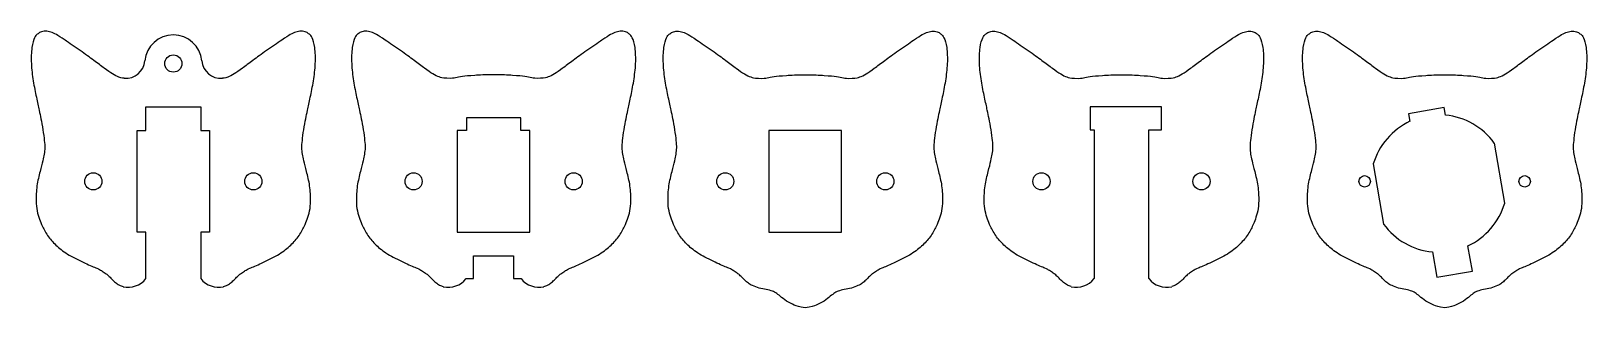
# Model space of a CAD drawing. Header units: millimetres. Extents: x 427 to 699, y 52 to 100.
import ezdxf

# ---------------------------------------------------------------- set-up
doc = ezdxf.new("R2010")
doc.units = ezdxf.units.MM
doc.header["$MEASUREMENT"] = 0
doc.layers.add('Predefinito', color=18, linetype='Continuous', true_color=0x000000)

msp = doc.modelspace()

# ---------------------------------------------------------------- linework, layer by layer
at = {"layer": 'Predefinito'}
for p, q in [((446.94, 83.11), (446.94, 87.22)), ((446.94, 87.22), (456.54, 87.22)), ((456.54, 87.22), (456.54, 83.11)), ((624.6, 87.22), (612.1, 87.22)), ((612.1, 87.22), (612.1, 83.22)), ((624.6, 83.22), (624.6, 87.22)), ((445.39, 65.33), (445.39, 83.11)), ((445.39, 83.11), (446.94, 83.11)), ((456.54, 83.11), (458.09, 83.11)), ((458.09, 83.11), (458.09, 65.33)), ((612.1, 83.22), (612.8, 83.22)), ((612.8, 83.22), (612.8, 57.22)), ((622.4, 57.22), (622.4, 83.22)), ((622.4, 83.22), (624.6, 83.22)), ((446.94, 65.33), (445.39, 65.33)), ((446.94, 57.22), (446.94, 65.33)), ((458.09, 65.33), (456.54, 65.33)), ((456.54, 65.33), (456.54, 57.22))]:
    msp.add_line(p, q, dxfattribs=at)
at = {"layer": 'Predefinito', "color": 0, "linetype": 'ByBlock', "lineweight": -2}
for p, q in [((674.05, 87.11), (667.84, 86.04)), ((674.28, 85.79), (674.05, 87.11)), ((512.52, 85.31), (503.02, 85.31)), ((503.02, 85.31), (503.02, 83.11)), ((512.52, 83.11), (512.52, 85.31)), ((667.84, 86.04), (668.07, 84.71)), ((503.02, 83.11), (501.42, 83.11)), ((501.42, 83.11), (501.42, 65.33)), ((514.12, 83.11), (512.52, 83.11)), ((514.12, 65.33), (514.12, 83.11)), ((568.64, 83.11), (555.94, 83.11)), ((555.94, 83.11), (555.94, 65.33)), ((568.64, 65.33), (568.64, 83.11)), ((684.64, 70.41), (682.83, 80.92)), ((661.64, 77.27), (663.45, 66.76)), ((501.42, 65.33), (514.12, 65.33)), ((555.94, 65.33), (568.64, 65.33)), ((678.98, 58.53), (678.21, 62.96)), ((504.27, 57.22), (504.27, 61.23)), ((504.27, 61.23), (511.27, 61.23)), ((511.27, 61.23), (511.27, 57.22)), ((672, 61.89), (672.77, 57.46)), ((502.97, 57.22), (504.27, 57.22)), ((511.27, 57.22), (512.57, 57.22)), ((672.77, 57.46), (678.98, 58.53))]:
    msp.add_line(p, q, dxfattribs=at)
for centre, radius in [((451.74, 94.81), 1.5), ((437.74, 74.22), 1.5), ((465.74, 74.22), 1.5), ((493.77, 74.22), 1.5), ((521.77, 74.22), 1.5), ((548.29, 74.22), 1.5), ((576.29, 74.22), 1.5), ((603.6, 74.22), 1.5), ((631.6, 74.22), 1.5), ((660.14, 74.22), 1), ((688.14, 74.22), 1)]:
    msp.add_circle(centre, radius, dxfattribs=at)
at = {"layer": 'Predefinito'}
for centre, radius, start, end in [((451.74, 94.81), 5, 5.485, 174.515), ((443.4, 95.61), 3.38, 265.5536, 354.515), ((460.08, 95.61), 3.38, 185.4849, 274.4463), ((443.82, 59.71), 3.99, 257.2784, 321.3611), ((459.66, 59.71), 3.99, 218.6389, 282.7216), ((609.68, 59.71), 3.99, 257.2784, 321.3611), ((625.52, 59.71), 3.99, 218.6389, 282.7216)]:
    msp.add_arc(centre, radius, start, end, dxfattribs=at)
at = {"layer": 'Predefinito', "color": 0, "linetype": 'ByBlock', "lineweight": -2}
for centre, radius, start, end in [((673.14, 73.84), 12, 115.0049, 163.4022), ((673.14, 73.84), 12, 36.1708, 84.568), ((673.14, 73.84), 12, 295.0049, 343.4022), ((673.14, 73.84), 12, 216.1708, 264.568), ((499.85, 59.71), 3.99, 257.2784, 321.3611), ((515.69, 59.71), 3.99, 218.6389, 282.7216)]:
    msp.add_arc(centre, radius, start, end, dxfattribs=at)
at = {"layer": 'Predefinito'}
for points, knots in [([(443.14, 92.25), (442.65, 92.29), (442.16, 92.45), (441.17, 92.93), (439.73, 93.91), (437.9, 95.3), (435.56, 97.03), (432.49, 99.11), (431.21, 99.96), (430.32, 100.34), (429.33, 100.54), (428.45, 100.33), (427.93, 99.93), (427.5, 99.55), (426.93, 97.8), (426.82, 94.84), (427.2, 91.74), (427.79, 88.84), (428.3, 86.49), (428.55, 85.33), (428.94, 83.24), (429.2, 81.24), (429.29, 80.1), (429.14, 78.96), (428.94, 77.94), (428.45, 76.04), (427.8, 73.48), (427.67, 70.66), (427.86, 69.03), (428.33, 67.58), (428.73, 66.47), (429.84, 64.48), (431.31, 62.88), (433.34, 61.32), (436.45, 59.85), (438.63, 58.92), (439.1, 58.69), (439.86, 58.19), (440.36, 57.77), (440.96, 57.15), (441.64, 56.48), (442.13, 56.18), (442.7, 55.91), (442.94, 55.82)], [-292.630484, -292.630484, -292.630484, -292.630484, -288.283973, -282.88474, -277.485506, -272.086273, -266.687039, -261.287806, -255.888572, -250.489339, -245.090105, -239.690871, -234.291638, -228.892404, -223.493171, -218.093937, -212.694704, -207.29547, -201.896237, -196.497003, -191.097769, -185.698536, -180.299302, -174.900069, -169.500835, -164.101602, -158.702368, -153.303135, -147.903901, -142.504668, -137.105434, -131.7062, -126.306967, -120.907733, -115.5085, -110.109266, -104.710033, -99.310799, -93.911566, -88.512332, -83.113098, -77.713865, -74.255529, -74.255529, -74.255529, -74.255529]), ([(460.54, 55.82), (460.78, 55.91), (461.35, 56.18), (461.83, 56.48), (462.52, 57.15), (463.12, 57.77), (463.62, 58.19), (464.38, 58.69), (464.85, 58.92), (467.03, 59.85), (470.14, 61.32), (472.17, 62.88), (473.63, 64.48), (474.75, 66.47), (475.15, 67.58), (475.62, 69.03), (475.81, 70.66), (475.67, 73.48), (475.02, 76.04), (474.54, 77.94), (474.33, 78.96), (474.19, 80.1), (474.28, 81.24), (474.53, 83.24), (474.92, 85.33), (475.17, 86.49), (475.69, 88.84), (476.28, 91.74), (476.65, 94.84), (476.55, 97.8), (475.98, 99.55), (475.55, 99.93), (475.03, 100.33), (474.15, 100.54), (473.16, 100.34), (472.27, 99.96), (470.99, 99.11), (467.92, 97.03), (465.58, 95.3), (463.75, 93.91), (462.31, 92.93), (461.31, 92.45), (460.83, 92.29), (460.34, 92.25)], [-536.238545, -536.238545, -536.238545, -536.238545, -532.780209, -527.380976, -521.981742, -516.582509, -511.183275, -505.784042, -500.384808, -494.985575, -489.586341, -484.187107, -478.787874, -473.38864, -467.989407, -462.590173, -457.19094, -451.791706, -446.392473, -440.993239, -435.594005, -430.194772, -424.795538, -419.396305, -413.997071, -408.597838, -403.198604, -397.799371, -392.400137, -387.000903, -381.60167, -376.202436, -370.803203, -365.403969, -360.004736, -354.605502, -349.206269, -343.807035, -338.407802, -333.008568, -327.609334, -322.210101, -317.863571, -317.863571, -317.863571, -317.863571]), ([(608.8, 55.82), (608.56, 55.91), (607.99, 56.18), (607.5, 56.48), (606.82, 57.15), (606.22, 57.77), (605.72, 58.19), (604.96, 58.69), (604.49, 58.92), (602.31, 59.85), (599.2, 61.32), (597.17, 62.88), (595.71, 64.48), (594.59, 66.47), (594.19, 67.58), (593.72, 69.03), (593.53, 70.66), (593.66, 73.48), (594.31, 76.04), (594.8, 77.94), (595, 78.96), (595.15, 80.1), (595.06, 81.24), (594.81, 83.24), (594.41, 85.33), (594.17, 86.49), (593.65, 88.84), (593.06, 91.74), (592.69, 94.84), (592.79, 97.8), (593.36, 99.55), (593.79, 99.93), (594.31, 100.33), (595.19, 100.54), (596.18, 100.34), (597.07, 99.96), (598.35, 99.11), (601.42, 97.03), (603.76, 95.3), (605.59, 93.91), (607.03, 92.93), (608.09, 92.42), (608.62, 92.25), (609.41, 92.23)], [79.866199, 79.866199, 79.866199, 79.866199, 83.324534, 88.723768, 94.123002, 99.522235, 104.921469, 110.320702, 115.719936, 121.119169, 126.518403, 131.917636, 137.31687, 142.716104, 148.115337, 153.514571, 158.913804, 164.313038, 169.712271, 175.111505, 180.510738, 185.909972, 191.309206, 196.708439, 202.107673, 207.506906, 212.90614, 218.305373, 223.704607, 229.10384, 234.503074, 239.902308, 245.301541, 250.700775, 256.100008, 261.499242, 266.898475, 272.297709, 277.696942, 283.096176, 288.49541, 293.894643, 299.293877, 299.293877, 299.293877, 299.293877]), ([(625.79, 92.23), (626.58, 92.25), (627.11, 92.42), (628.17, 92.93), (629.61, 93.91), (631.44, 95.3), (633.78, 97.03), (636.85, 99.11), (638.13, 99.96), (639.02, 100.34), (640.01, 100.54), (640.89, 100.33), (641.41, 99.93), (641.84, 99.55), (642.41, 97.8), (642.51, 94.84), (642.14, 91.74), (641.55, 88.84), (641.03, 86.49), (640.78, 85.33), (640.39, 83.24), (640.14, 81.24), (640.05, 80.1), (640.19, 78.96), (640.4, 77.94), (640.88, 76.04), (641.53, 73.48), (641.67, 70.66), (641.48, 69.03), (641.01, 67.58), (640.61, 66.47), (639.49, 64.48), (638.03, 62.88), (636, 61.32), (632.89, 59.85), (630.71, 58.92), (630.24, 58.69), (629.48, 58.19), (628.98, 57.77), (628.38, 57.15), (627.69, 56.48), (627.21, 56.18), (626.64, 55.91), (626.4, 55.82)], [356.941534, 356.941534, 356.941534, 356.941534, 362.340768, 367.740001, 373.139235, 378.538468, 383.937702, 389.336936, 394.736169, 400.135403, 405.534636, 410.93387, 416.333103, 421.732337, 427.13157, 432.530804, 437.930037, 443.329271, 448.728504, 454.127738, 459.526971, 464.926205, 470.325439, 475.724672, 481.123906, 486.523139, 491.922373, 497.321606, 502.72084, 508.120073, 513.519307, 518.91854, 524.317774, 529.717007, 535.116241, 540.515474, 545.914708, 551.313942, 556.713175, 562.112409, 567.511642, 572.910876, 576.369212, 576.369212, 576.369212, 576.369212]), ([(554.1, 92.23), (555.05, 92.2), (555.58, 92.32), (556.7, 92.52), (558.48, 92.74), (560.86, 92.86), (562.29, 92.87)], [835.137286, 835.137286, 835.137286, 835.137286, 842.734135, 850.330984, 857.927833, 863.961115, 863.961115, 863.961115, 863.961115]), ([(562.29, 92.87), (563.73, 92.86), (566.1, 92.74), (567.88, 92.52), (569, 92.32), (569.54, 92.2), (570.48, 92.23)], [287.987038, 287.987038, 287.987038, 287.987038, 294.020322, 301.61717, 309.214019, 316.810867, 316.810867, 316.810867, 316.810867]), ([(609.41, 92.23), (610.35, 92.2), (610.89, 92.32), (612.01, 92.52), (613.79, 92.74), (616.17, 92.86), (617.6, 92.87)], [299.293877, 299.293877, 299.293877, 299.293877, 306.890725, 314.487574, 322.084423, 328.117705, 328.117705, 328.117705, 328.117705]), ([(617.6, 92.87), (619.03, 92.86), (621.41, 92.74), (623.19, 92.52), (624.31, 92.32), (624.84, 92.2), (625.79, 92.23)], [328.117705, 328.117705, 328.117705, 328.117705, 334.150989, 341.747838, 349.344686, 356.941534, 356.941534, 356.941534, 356.941534]), ([(665.95, 92.23), (666.89, 92.2), (667.43, 92.32), (668.55, 92.52), (670.33, 92.74), (672.7, 92.86), (674.14, 92.87)], [835.137286, 835.137286, 835.137286, 835.137286, 842.734135, 850.330984, 857.927833, 863.961115, 863.961115, 863.961115, 863.961115]), ([(674.14, 92.87), (675.57, 92.86), (677.95, 92.74), (679.73, 92.52), (680.85, 92.32), (681.38, 92.2), (682.33, 92.23)], [287.987038, 287.987038, 287.987038, 287.987038, 294.020322, 301.61717, 309.214019, 316.810867, 316.810867, 316.810867, 316.810867])]:
    msp.add_open_spline(points, degree=3, knots=knots, dxfattribs=at)
at = {"layer": 'Predefinito', "color": 0, "linetype": 'ByBlock', "lineweight": -2}
for points, knots in [([(499.58, 92.23), (498.79, 92.25), (498.27, 92.42), (497.2, 92.93), (495.76, 93.91), (493.93, 95.3), (491.59, 97.03), (488.52, 99.11), (487.24, 99.96), (486.35, 100.34), (485.36, 100.54), (484.48, 100.33), (483.96, 99.93), (483.53, 99.55), (482.97, 97.8), (482.86, 94.84), (483.23, 91.74), (483.82, 88.84), (484.34, 86.49), (484.59, 85.33), (484.98, 83.24), (485.24, 81.24), (485.32, 80.1), (485.18, 78.96), (484.97, 77.94), (484.49, 76.04), (483.84, 73.48), (483.7, 70.66), (483.89, 69.03), (484.36, 67.58), (484.77, 66.47), (485.88, 64.48), (487.34, 62.88), (489.37, 61.32), (492.48, 59.85), (494.66, 58.92), (495.13, 58.69), (495.89, 58.19), (496.39, 57.77), (496.99, 57.15), (497.68, 56.48), (498.16, 56.18), (498.73, 55.91), (498.97, 55.82)], [263.892201, 263.892201, 263.892201, 263.892201, 269.291435, 274.690668, 280.089902, 285.489136, 290.888369, 296.287603, 301.686836, 307.08607, 312.485303, 317.884537, 323.28377, 328.683004, 334.082238, 339.481471, 344.880705, 350.279938, 355.679172, 361.078405, 366.477639, 371.876872, 377.276106, 382.67534, 388.074573, 393.473807, 398.87304, 404.272274, 409.671507, 415.070741, 420.469974, 425.869208, 431.268442, 436.667675, 442.066909, 447.466142, 452.865376, 458.264609, 463.663843, 469.063076, 474.46231, 479.861543, 483.319879, 483.319879, 483.319879, 483.319879]), ([(516.57, 55.82), (516.81, 55.91), (517.38, 56.18), (517.87, 56.48), (518.55, 57.15), (519.15, 57.77), (519.65, 58.19), (520.41, 58.69), (520.88, 58.92), (523.06, 59.85), (526.17, 61.32), (528.2, 62.88), (529.67, 64.48), (530.78, 66.47), (531.19, 67.58), (531.65, 69.03), (531.84, 70.66), (531.71, 73.48), (531.06, 76.04), (530.57, 77.94), (530.37, 78.96), (530.23, 80.1), (530.31, 81.24), (530.57, 83.24), (530.96, 85.33), (531.21, 86.49), (531.72, 88.84), (532.31, 91.74), (532.69, 94.84), (532.58, 97.8), (532.01, 99.55), (531.58, 99.93), (531.06, 100.33), (530.18, 100.54), (529.19, 100.34), (528.3, 99.96), (527.02, 99.11), (523.96, 97.03), (521.61, 95.3), (519.78, 93.91), (518.34, 92.93), (517.28, 92.42), (516.75, 92.25), (515.96, 92.23)], [-13.183134, -13.183134, -13.183134, -13.183134, -9.724798, -4.325565, 1.073669, 6.472902, 11.872136, 17.271369, 22.670603, 28.069836, 33.46907, 38.868303, 44.267537, 49.666771, 55.066004, 60.465238, 65.864471, 71.263705, 76.662938, 82.062172, 87.461405, 92.860639, 98.259873, 103.659106, 109.05834, 114.457573, 119.856807, 125.25604, 130.655274, 136.054507, 141.453741, 146.852975, 152.252208, 157.651442, 163.050675, 168.449909, 173.849142, 179.248376, 184.647609, 190.046843, 195.446077, 200.84531, 206.244544, 206.244544, 206.244544, 206.244544]), ([(507.77, 92.87), (506.34, 92.86), (503.96, 92.74), (502.18, 92.52), (501.06, 92.32), (500.53, 92.2), (499.58, 92.23)], [235.068372, 235.068372, 235.068372, 235.068372, 241.101656, 248.698505, 256.295353, 263.892201, 263.892201, 263.892201, 263.892201]), ([(515.96, 92.23), (515.02, 92.2), (514.48, 92.32), (513.36, 92.52), (511.58, 92.74), (509.21, 92.86), (507.77, 92.87)], [206.244544, 206.244544, 206.244544, 206.244544, 213.841392, 221.43824, 229.035089, 235.068372, 235.068372, 235.068372, 235.068372])]:
    msp.add_open_spline(points, degree=3, knots=knots, dxfattribs=at)
at = {"layer": 'Predefinito'}
for points in [[(562.29, 52.12), (561.19, 52.26), (560.43, 52.53), (558.92, 53.27), (557.86, 54.2), (557.12, 54.78), (556.37, 55.13), (555.18, 55.36), (553.89, 55.62), (552.75, 56.14), (552.2, 56.48), (551.51, 57.15), (550.91, 57.77), (550.41, 58.19), (549.65, 58.69), (549.18, 58.92), (547, 59.85), (543.89, 61.32), (541.86, 62.88), (540.4, 64.48), (539.28, 66.47), (538.88, 67.58), (538.41, 69.03), (538.22, 70.66), (538.36, 73.48), (539.01, 76.04), (539.49, 77.94), (539.7, 78.96), (539.84, 80.1), (539.75, 81.24), (539.5, 83.24), (539.11, 85.33), (538.86, 86.49), (538.34, 88.84), (537.75, 91.74), (537.38, 94.84), (537.48, 97.8), (538.05, 99.55), (538.48, 99.93), (539, 100.33), (539.88, 100.54), (540.87, 100.34), (541.76, 99.96), (543.04, 99.11), (546.11, 97.03), (548.45, 95.3), (550.28, 93.91), (551.72, 92.93), (552.78, 92.42), (553.31, 92.25), (554.1, 92.23)], [(570.48, 92.23), (571.27, 92.25), (571.8, 92.42), (572.86, 92.93), (574.3, 93.91), (576.13, 95.3), (578.47, 97.03), (581.54, 99.11), (582.82, 99.96), (583.71, 100.34), (584.7, 100.54), (585.58, 100.33), (586.1, 99.93), (586.53, 99.55), (587.1, 97.8), (587.21, 94.84), (586.83, 91.74), (586.24, 88.84), (585.73, 86.49), (585.48, 85.33), (585.08, 83.24), (584.83, 81.24), (584.74, 80.1), (584.89, 78.96), (585.09, 77.94), (585.58, 76.04), (586.23, 73.48), (586.36, 70.66), (586.17, 69.03), (585.7, 67.58), (585.3, 66.47), (584.19, 64.48), (582.72, 62.88), (580.69, 61.32), (577.58, 59.85), (575.4, 58.92), (574.93, 58.69), (574.17, 58.19), (573.67, 57.77), (573.07, 57.15), (572.39, 56.48), (571.83, 56.14), (570.69, 55.62), (569.4, 55.36), (568.21, 55.13), (567.46, 54.78), (566.72, 54.2), (565.67, 53.27), (564.15, 52.53), (563.39, 52.26), (562.29, 52.12)], [(674.14, 52.12), (673.04, 52.26), (672.28, 52.53), (670.76, 53.27), (669.71, 54.2), (668.97, 54.78), (668.22, 55.13), (667.03, 55.36), (665.74, 55.62), (664.6, 56.14), (664.04, 56.48), (663.36, 57.15), (662.76, 57.77), (662.26, 58.19), (661.5, 58.69), (661.03, 58.92), (658.85, 59.85), (655.74, 61.32), (653.71, 62.88), (652.24, 64.48), (651.13, 66.47), (650.73, 67.58), (650.26, 69.03), (650.07, 70.66), (650.2, 73.48), (650.85, 76.04), (651.34, 77.94), (651.54, 78.96), (651.69, 80.1), (651.6, 81.24), (651.35, 83.24), (650.95, 85.33), (650.7, 86.49), (650.19, 88.84), (649.6, 91.74), (649.22, 94.84), (649.33, 97.8), (649.9, 99.55), (650.33, 99.93), (650.85, 100.33), (651.73, 100.54), (652.72, 100.34), (653.61, 99.96), (654.89, 99.11), (657.96, 97.03), (660.3, 95.3), (662.13, 93.91), (663.57, 92.93), (664.63, 92.42), (665.16, 92.25), (665.95, 92.23)], [(682.33, 92.23), (683.12, 92.25), (683.65, 92.42), (684.71, 92.93), (686.15, 93.91), (687.98, 95.3), (690.32, 97.03), (693.39, 99.11), (694.67, 99.96), (695.56, 100.34), (696.55, 100.54), (697.43, 100.33), (697.95, 99.93), (698.38, 99.55), (698.95, 97.8), (699.05, 94.84), (698.68, 91.74), (698.09, 88.84), (697.57, 86.49), (697.32, 85.33), (696.93, 83.24), (696.68, 81.24), (696.59, 80.1), (696.73, 78.96), (696.94, 77.94), (697.42, 76.04), (698.07, 73.48), (698.21, 70.66), (698.02, 69.03), (697.55, 67.58), (697.15, 66.47), (696.03, 64.48), (694.57, 62.88), (692.54, 61.32), (689.43, 59.85), (687.25, 58.92), (686.78, 58.69), (686.02, 58.19), (685.52, 57.77), (684.92, 57.15), (684.23, 56.48), (683.68, 56.14), (682.54, 55.62), (681.25, 55.36), (680.06, 55.13), (679.31, 54.78), (678.57, 54.2), (677.51, 53.27), (676, 52.53), (675.24, 52.26), (674.14, 52.12)]]:
    msp.add_open_spline(points, degree=3, dxfattribs=at)

doc.saveas('drawing.dxf')
